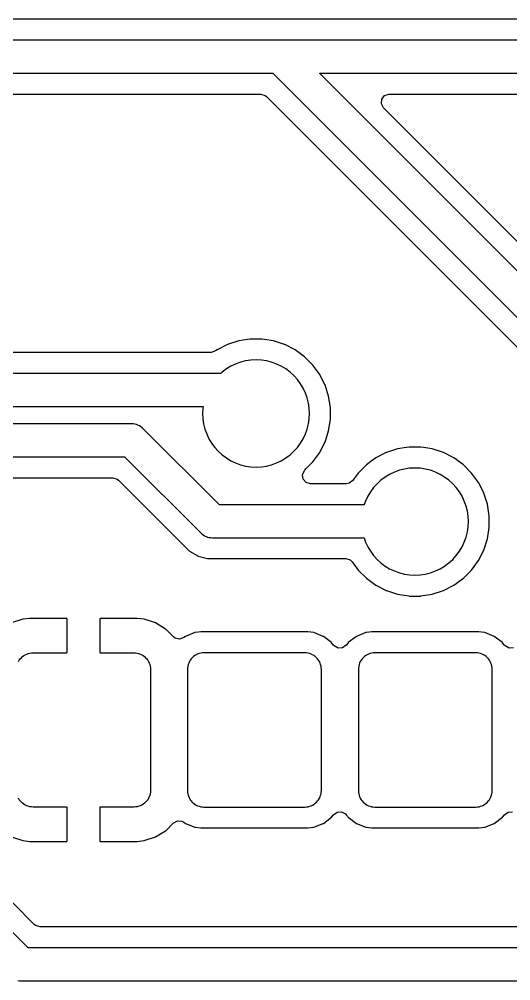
# Model space of a CAD drawing. Header units: metres. Extents: x 92.3 to 181.5, y -134.8 to -50.6.
# Drawn here: x 132.98 to 140.28, y -75.43 to -61.14 of the extents above; entities that cross this region are included whole.
import ezdxf

# ---------------------------------------------------------------- set-up
doc = ezdxf.new("R2010")
doc.units = ezdxf.units.M

msp = doc.modelspace()

# ---------------------------------------------------------------- linework, layer by layer
for points in [[(153.243, -61.144), (123.608, -61.144)], [(153.426, -61.455), (123.411, -61.455)], [(123.548, -61.945), (136.746, -61.945), (136.747, -61.945), (136.747, -61.945), (136.747, -61.945), (136.747, -61.945), (136.747, -61.945), (136.747, -61.945), (136.747, -61.945), (136.747, -61.945), (136.747, -61.945), (136.747, -61.945), (136.747, -61.945), (136.748, -61.945), (136.748, -61.945), (136.748, -61.945), (136.748, -61.945), (136.748, -61.945), (136.748, -61.945), (136.748, -61.945), (136.748, -61.946), (136.748, -61.946), (136.748, -61.946), (136.749, -61.946), (136.749, -61.946), (136.749, -61.946), (136.749, -61.946), (136.749, -61.946), (136.749, -61.946), (136.749, -61.946), (136.749, -61.946), (136.749, -61.946), (136.749, -61.946), (136.749, -61.946), (136.749, -61.946), (136.75, -61.946), (136.75, -61.946), (136.75, -61.946), (136.75, -61.946), (136.75, -61.947), (136.75, -61.947), (145.477, -70.673)], [(145.75, -70.253), (137.45, -61.954), (137.45, -61.954), (137.45, -61.953), (137.45, -61.953), (137.45, -61.953), (137.45, -61.953), (137.45, -61.953), (137.45, -61.953), (137.45, -61.953), (137.45, -61.953), (137.45, -61.953), (137.45, -61.953), (137.45, -61.953), (137.45, -61.953), (137.449, -61.952), (137.449, -61.952), (137.449, -61.952), (137.449, -61.952), (137.449, -61.952), (137.449, -61.952), (137.449, -61.952), (137.449, -61.952), (137.449, -61.952), (137.449, -61.952), (137.449, -61.952), (137.449, -61.952), (137.449, -61.951), (137.449, -61.951), (137.449, -61.951), (137.449, -61.951), (137.449, -61.951), (137.449, -61.951), (137.449, -61.951), (137.449, -61.951), (137.449, -61.951), (137.449, -61.951), (137.449, -61.95), (137.449, -61.95), (137.449, -61.95), (137.449, -61.95), (137.449, -61.95), (137.449, -61.95), (137.449, -61.95), (137.449, -61.95), (137.449, -61.95), (137.449, -61.95), (137.449, -61.95), (137.449, -61.949), (137.449, -61.949), (137.449, -61.949), (137.449, -61.949), (137.449, -61.949), (137.449, -61.949), (137.449, -61.949), (137.449, -61.949), (137.449, -61.949), (137.449, -61.949), (137.449, -61.948), (137.449, -61.948), (137.449, -61.948), (137.449, -61.948), (137.449, -61.948), (137.449, -61.948), (137.449, -61.948), (137.449, -61.948), (137.449, -61.948), (137.45, -61.948), (137.45, -61.948), (137.45, -61.947), (137.45, -61.947), (137.45, -61.947), (137.45, -61.947), (137.45, -61.947), (137.45, -61.947), (137.45, -61.947), (137.45, -61.947), (137.45, -61.947), (137.45, -61.947), (137.45, -61.947), (137.45, -61.947), (137.45, -61.947), (137.45, -61.947), (137.45, -61.946), (137.451, -61.946), (137.451, -61.946), (137.451, -61.946), (137.451, -61.946), (137.451, -61.946), (137.451, -61.946), (137.451, -61.946), (137.451, -61.946), (137.451, -61.946), (137.451, -61.946), (137.451, -61.946), (137.451, -61.946), (137.451, -61.946), (137.452, -61.946), (137.452, -61.946), (137.452, -61.946), (137.452, -61.946), (137.452, -61.946), (137.452, -61.945), (137.452, -61.945), (137.452, -61.945), (137.452, -61.945), (137.452, -61.945), (137.453, -61.945), (137.453, -61.945), (137.453, -61.945), (137.453, -61.945), (137.453, -61.945), (137.453, -61.945), (137.453, -61.945), (137.453, -61.945), (137.453, -61.945), (137.453, -61.945), (137.453, -61.945), (137.454, -61.945), (137.454, -61.945), (137.454, -61.945), (153.25, -61.945)], [(123.883, -62.256), (136.57, -62.256), (136.635, -62.275), (136.655, -62.291), (145.308, -70.944)], [(145.845, -69.909), (138.395, -62.459), (138.362, -62.4), (138.367, -62.333), (138.407, -62.279), (138.471, -62.256), (138.478, -62.256), (152.9, -62.256)], [(130.128, -67.956), (134.37, -67.956), (134.435, -67.975), (134.455, -67.991), (135.508, -69.044), (135.509, -69.044), (135.509, -69.044), (135.509, -69.044), (135.509, -69.044), (135.509, -69.044), (135.509, -69.044), (135.509, -69.044), (135.509, -69.045), (135.509, -69.045), (135.509, -69.045), (135.509, -69.045), (135.509, -69.045), (135.509, -69.045), (135.509, -69.045), (135.633, -69.116), (135.633, -69.116), (135.635, -69.117), (135.635, -69.117), (135.635, -69.117), (135.635, -69.117), (135.635, -69.118), (135.635, -69.118), (135.636, -69.118), (135.636, -69.118), (135.636, -69.118), (135.636, -69.118), (135.636, -69.118), (135.636, -69.118), (135.636, -69.118), (135.636, -69.118), (135.636, -69.118), (135.681, -69.13), (135.776, -69.155), (135.776, -69.155), (135.776, -69.155), (135.777, -69.155), (135.777, -69.155), (135.777, -69.155), (135.777, -69.155), (135.777, -69.155), (135.777, -69.155), (135.777, -69.156), (135.777, -69.156), (135.777, -69.156), (135.777, -69.156), (135.777, -69.156), (135.778, -69.156), (137.832, -69.156), (137.897, -69.175), (137.929, -69.205), (138.017, -69.325), (138.017, -69.325), (138.017, -69.325), (138.017, -69.325), (138.017, -69.325), (138.017, -69.325), (138.017, -69.325), (138.017, -69.325), (138.017, -69.325), (138.017, -69.325), (138.14, -69.448), (138.14, -69.448), (138.14, -69.448), (138.14, -69.448), (138.14, -69.448), (138.14, -69.448), (138.14, -69.448), (138.14, -69.448), (138.14, -69.448), (138.14, -69.448), (138.28, -69.55), (138.28, -69.55), (138.28, -69.55), (138.281, -69.55), (138.281, -69.55), (138.281, -69.55), (138.281, -69.551), (138.281, -69.551), (138.281, -69.551), (138.281, -69.551), (138.435, -69.629), (138.435, -69.629), (138.435, -69.629), (138.436, -69.629), (138.436, -69.629), (138.436, -69.629), (138.436, -69.63), (138.436, -69.63), (138.436, -69.63), (138.436, -69.63), (138.601, -69.683), (138.601, -69.683), (138.601, -69.683), (138.601, -69.683), (138.601, -69.683), (138.601, -69.683), (138.601, -69.683), (138.601, -69.683), (138.601, -69.683), (138.602, -69.683), (138.773, -69.71), (138.773, -69.71), (138.773, -69.71), (138.773, -69.711), (138.773, -69.711), (138.773, -69.711), (138.773, -69.711), (138.773, -69.711), (138.773, -69.711), (138.773, -69.711), (138.947, -69.711), (138.947, -69.711), (138.947, -69.711), (138.947, -69.711), (138.947, -69.711), (138.947, -69.711), (138.947, -69.711), (138.947, -69.71), (138.947, -69.71), (138.947, -69.71), (139.118, -69.683), (139.119, -69.683), (139.119, -69.683), (139.119, -69.683), (139.119, -69.683), (139.119, -69.683), (139.119, -69.683), (139.119, -69.683), (139.119, -69.683), (139.119, -69.683), (139.284, -69.63), (139.284, -69.63), (139.284, -69.63), (139.284, -69.63), (139.284, -69.629), (139.284, -69.629), (139.284, -69.629), (139.285, -69.629), (139.285, -69.629), (139.285, -69.629), (139.439, -69.551), (139.439, -69.551), (139.439, -69.551), (139.439, -69.551), (139.439, -69.55), (139.439, -69.55), (139.439, -69.55), (139.44, -69.55), (139.44, -69.55), (139.44, -69.55), (139.58, -69.448), (139.58, -69.448), (139.58, -69.448), (139.58, -69.448), (139.58, -69.448), (139.58, -69.448), (139.58, -69.448), (139.58, -69.448), (139.58, -69.448), (139.58, -69.448), (139.703, -69.325), (139.703, -69.325), (139.703, -69.325), (139.703, -69.325), (139.703, -69.325), (139.703, -69.325), (139.703, -69.325), (139.703, -69.325), (139.703, -69.325), (139.703, -69.325), (139.805, -69.185), (139.805, -69.185), (139.805, -69.185), (139.805, -69.184), (139.805, -69.184), (139.805, -69.184), (139.806, -69.184), (139.806, -69.184), (139.806, -69.184), (139.806, -69.184), (139.884, -69.03), (139.884, -69.03), (139.884, -69.03), (139.884, -69.029), (139.884, -69.029), (139.884, -69.029), (139.885, -69.029), (139.885, -69.029), (139.885, -69.029), (139.885, -69.029), (139.938, -68.864), (139.938, -68.864), (139.938, -68.864), (139.938, -68.864), (139.938, -68.864), (139.938, -68.864), (139.938, -68.864), (139.938, -68.864), (139.938, -68.864), (139.938, -68.863), (139.965, -68.692), (139.965, -68.692), (139.965, -68.692), (139.965, -68.692), (139.965, -68.692), (139.965, -68.692), (139.965, -68.692), (139.965, -68.692), (139.965, -68.692), (139.965, -68.692), (139.965, -68.518), (139.965, -68.518), (139.965, -68.518), (139.965, -68.518), (139.965, -68.518), (139.965, -68.518), (139.965, -68.518), (139.965, -68.518), (139.965, -68.518), (139.965, -68.518), (139.938, -68.347), (139.938, -68.346), (139.938, -68.346), (139.938, -68.346), (139.938, -68.346), (139.938, -68.346), (139.938, -68.346), (139.938, -68.346), (139.938, -68.346), (139.938, -68.346), (139.885, -68.181), (139.885, -68.181), (139.885, -68.181), (139.885, -68.181), (139.884, -68.181), (139.884, -68.181), (139.884, -68.181), (139.884, -68.18), (139.884, -68.18), (139.884, -68.18), (139.806, -68.026), (139.806, -68.026), (139.806, -68.026), (139.806, -68.026), (139.805, -68.026), (139.805, -68.026), (139.805, -68.026), (139.805, -68.025), (139.805, -68.025), (139.805, -68.025), (139.703, -67.885), (139.703, -67.885), (139.703, -67.885), (139.703, -67.885), (139.703, -67.885), (139.703, -67.885), (139.703, -67.885), (139.703, -67.885), (139.703, -67.885), (139.703, -67.885), (139.58, -67.762), (139.58, -67.762), (139.58, -67.762), (139.58, -67.762), (139.58, -67.762), (139.58, -67.762), (139.58, -67.762), (139.58, -67.762), (139.58, -67.762), (139.58, -67.762), (139.44, -67.66), (139.44, -67.66), (139.44, -67.66), (139.439, -67.66), (139.439, -67.66), (139.439, -67.66), (139.439, -67.659), (139.439, -67.659), (139.439, -67.659), (139.439, -67.659), (139.285, -67.581), (139.285, -67.581), (139.285, -67.581), (139.284, -67.581), (139.284, -67.581), (139.284, -67.581), (139.284, -67.58), (139.284, -67.58), (139.284, -67.58), (139.284, -67.58), (139.119, -67.527), (139.119, -67.527), (139.119, -67.527), (139.119, -67.527), (139.119, -67.527), (139.119, -67.527), (139.119, -67.527), (139.119, -67.527), (139.119, -67.527), (139.118, -67.527), (139.118, -67.527), (138.987, -67.506), (138.947, -67.5), (138.947, -67.5), (138.947, -67.5), (138.947, -67.5), (138.947, -67.5), (138.947, -67.5), (138.947, -67.5), (138.947, -67.5), (138.947, -67.5), (138.947, -67.5), (138.773, -67.5), (138.773, -67.5), (138.773, -67.5), (138.773, -67.5), (138.773, -67.5), (138.773, -67.5), (138.773, -67.5), (138.773, -67.5), (138.773, -67.5), (138.773, -67.5), (138.733, -67.506), (138.602, -67.527), (138.601, -67.527), (138.601, -67.527), (138.601, -67.527), (138.601, -67.527), (138.601, -67.527), (138.601, -67.527), (138.601, -67.527), (138.601, -67.527), (138.601, -67.527), (138.436, -67.58), (138.436, -67.58), (138.436, -67.58), (138.436, -67.58), (138.436, -67.581), (138.436, -67.581), (138.436, -67.581), (138.435, -67.581), (138.435, -67.581), (138.435, -67.581), (138.281, -67.659), (138.281, -67.659), (138.281, -67.659), (138.281, -67.659), (138.281, -67.66), (138.281, -67.66), (138.281, -67.66), (138.28, -67.66), (138.28, -67.66), (138.28, -67.66), (138.207, -67.713), (138.14, -67.762), (138.14, -67.762), (138.14, -67.762), (138.14, -67.762), (138.14, -67.762), (138.14, -67.762), (138.14, -67.762), (138.14, -67.762), (138.14, -67.762), (138.017, -67.885), (138.017, -67.885), (138.017, -67.885), (138.017, -67.885), (138.017, -67.885), (138.017, -67.885), (138.017, -67.885), (138.017, -67.885), (138.017, -67.885), (138.017, -67.885), (137.957, -67.967), (137.937, -67.995), (137.883, -68.036), (137.84, -68.044), (137.307, -68.044), (137.242, -68.025), (137.198, -67.975), (137.189, -67.909), (137.217, -67.847), (137.222, -67.841), (137.245, -67.818), (137.343, -67.72), (137.343, -67.72), (137.343, -67.72), (137.343, -67.72), (137.343, -67.72), (137.343, -67.72), (137.343, -67.72), (137.343, -67.72), (137.343, -67.72), (137.343, -67.72), (137.445, -67.58), (137.445, -67.58), (137.445, -67.58), (137.445, -67.579), (137.445, -67.579), (137.445, -67.579), (137.446, -67.579), (137.446, -67.579), (137.446, -67.579), (137.446, -67.579), (137.524, -67.425), (137.524, -67.425), (137.524, -67.425), (137.524, -67.424), (137.524, -67.424), (137.524, -67.424), (137.525, -67.424), (137.525, -67.424), (137.525, -67.424), (137.525, -67.424), (137.578, -67.259), (137.578, -67.259), (137.578, -67.259), (137.578, -67.259), (137.578, -67.259), (137.578, -67.259), (137.578, -67.259), (137.578, -67.259), (137.578, -67.259), (137.578, -67.258), (137.605, -67.087), (137.605, -67.087), (137.605, -67.087), (137.605, -67.087), (137.605, -67.087), (137.605, -67.087), (137.605, -67.087), (137.605, -67.087), (137.605, -67.087), (137.605, -67.087), (137.605, -66.913), (137.605, -66.913), (137.605, -66.913), (137.605, -66.913), (137.605, -66.913), (137.605, -66.913), (137.605, -66.913), (137.605, -66.913), (137.605, -66.913), (137.605, -66.913), (137.578, -66.742), (137.578, -66.741), (137.578, -66.741), (137.578, -66.741), (137.578, -66.741), (137.578, -66.741), (137.578, -66.741), (137.578, -66.741), (137.578, -66.741), (137.578, -66.741), (137.525, -66.576), (137.525, -66.576), (137.525, -66.576), (137.525, -66.576), (137.524, -66.576), (137.524, -66.576), (137.524, -66.576), (137.524, -66.575), (137.524, -66.575), (137.524, -66.575), (137.446, -66.421), (137.446, -66.421), (137.446, -66.421), (137.446, -66.421), (137.445, -66.421), (137.445, -66.421), (137.445, -66.421), (137.445, -66.42), (137.445, -66.42), (137.445, -66.42), (137.343, -66.28), (137.343, -66.28), (137.343, -66.28), (137.343, -66.28), (137.343, -66.28), (137.343, -66.28), (137.343, -66.28), (137.343, -66.28), (137.343, -66.28), (137.343, -66.28), (137.22, -66.157), (137.22, -66.157), (137.22, -66.157), (137.22, -66.157), (137.22, -66.157), (137.22, -66.157), (137.22, -66.157), (137.22, -66.157), (137.22, -66.157), (137.22, -66.157), (137.08, -66.055), (137.08, -66.055), (137.08, -66.055), (137.079, -66.055), (137.079, -66.055), (137.079, -66.055), (137.079, -66.054), (137.079, -66.054), (137.079, -66.054), (137.079, -66.054), (136.925, -65.976), (136.925, -65.976), (136.925, -65.976), (136.924, -65.976), (136.924, -65.976), (136.924, -65.976), (136.924, -65.975), (136.924, -65.975), (136.924, -65.975), (136.924, -65.975), (136.759, -65.922), (136.759, -65.922), (136.759, -65.922), (136.759, -65.922), (136.759, -65.922), (136.759, -65.922), (136.759, -65.922), (136.759, -65.922), (136.759, -65.922), (136.758, -65.922), (136.758, -65.922), (136.627, -65.901), (136.587, -65.895), (136.587, -65.895), (136.587, -65.895), (136.587, -65.895), (136.587, -65.895), (136.587, -65.895), (136.587, -65.895), (136.587, -65.895), (136.587, -65.895), (136.587, -65.895), (136.413, -65.895), (136.413, -65.895), (136.413, -65.895), (136.413, -65.895), (136.413, -65.895), (136.413, -65.895), (136.413, -65.895), (136.413, -65.895), (136.413, -65.895), (136.413, -65.895), (136.373, -65.901), (136.242, -65.922), (136.241, -65.922), (136.241, -65.922), (136.241, -65.922), (136.241, -65.922), (136.241, -65.922), (136.241, -65.922), (136.241, -65.922), (136.241, -65.922), (136.241, -65.922), (136.076, -65.975), (136.076, -65.975), (136.076, -65.975), (136.076, -65.975), (136.076, -65.976), (136.076, -65.976), (136.076, -65.976), (136.075, -65.976), (136.075, -65.976), (136.075, -65.976), (135.921, -66.054), (135.921, -66.054), (135.921, -66.054), (135.921, -66.054), (135.921, -66.054), (135.921, -66.055), (135.92, -66.055), (135.92, -66.055), (135.92, -66.055), (135.92, -66.055), (135.897, -66.071), (135.833, -66.094), (135.827, -66.094), (127.42, -66.094)], [(108.104, -66.895), (135.707, -66.895), (135.707, -66.895), (135.707, -66.895), (135.707, -66.895), (135.707, -66.895), (135.708, -66.895), (135.708, -66.895), (135.708, -66.895), (135.708, -66.895), (135.708, -66.895), (135.708, -66.895), (135.708, -66.895), (135.708, -66.895), (135.708, -66.895), (135.708, -66.895), (135.709, -66.895), (135.709, -66.895), (135.709, -66.895), (135.709, -66.895), (135.709, -66.895), (135.709, -66.896), (135.709, -66.896), (135.709, -66.896), (135.709, -66.896), (135.709, -66.896), (135.709, -66.896), (135.709, -66.896), (135.71, -66.896), (135.71, -66.896), (135.71, -66.896), (135.71, -66.896), (135.71, -66.896), (135.71, -66.896), (135.71, -66.896), (135.71, -66.896), (135.71, -66.896), (135.71, -66.896), (135.71, -66.896), (135.71, -66.896), (135.711, -66.897), (135.711, -66.897), (135.711, -66.897), (135.711, -66.897), (135.711, -66.897), (135.711, -66.897), (135.711, -66.897), (135.711, -66.897), (135.711, -66.897), (135.711, -66.897), (135.711, -66.897), (135.711, -66.897), (135.711, -66.897), (135.711, -66.898), (135.711, -66.898), (135.711, -66.898), (135.712, -66.898), (135.712, -66.898), (135.712, -66.898), (135.712, -66.898), (135.712, -66.898), (135.712, -66.898), (135.712, -66.898), (135.712, -66.898), (135.712, -66.899), (135.712, -66.899), (135.712, -66.899), (135.712, -66.899), (135.712, -66.899), (135.712, -66.899), (135.712, -66.899), (135.712, -66.899), (135.712, -66.899), (135.712, -66.899), (135.712, -66.9), (135.712, -66.9), (135.712, -66.9), (135.712, -66.9), (135.712, -66.9), (135.712, -66.9), (135.712, -66.9), (135.712, -66.9), (135.712, -66.9), (135.712, -66.9), (135.712, -66.901), (135.712, -66.901), (135.712, -66.901), (135.712, -66.901), (135.709, -66.922), (135.705, -67), (135.709, -67.078), (135.72, -67.155), (135.739, -67.231), (135.766, -67.304), (135.799, -67.375), (135.839, -67.442), (135.885, -67.504), (135.938, -67.562), (135.996, -67.615), (136.058, -67.661), (136.125, -67.701), (136.196, -67.734), (136.269, -67.761), (136.345, -67.78), (136.422, -67.791), (136.5, -67.795), (136.578, -67.791), (136.655, -67.78), (136.731, -67.761), (136.804, -67.734), (136.875, -67.701), (136.942, -67.661), (137.004, -67.615), (137.062, -67.562), (137.115, -67.504), (137.161, -67.442), (137.201, -67.375), (137.234, -67.304), (137.261, -67.231), (137.28, -67.155), (137.291, -67.078), (137.295, -67), (137.291, -66.922), (137.28, -66.845), (137.261, -66.769), (137.234, -66.696), (137.201, -66.625), (137.161, -66.558), (137.115, -66.496), (137.062, -66.438), (137.004, -66.385), (136.942, -66.339), (136.875, -66.299), (136.804, -66.266), (136.731, -66.239), (136.655, -66.22), (136.578, -66.209), (136.5, -66.205), (136.422, -66.209), (136.345, -66.22), (136.269, -66.239), (136.196, -66.266), (136.125, -66.299), (136.058, -66.339), (135.996, -66.385), (135.976, -66.404), (135.976, -66.404), (135.975, -66.404), (135.975, -66.404), (135.975, -66.404), (135.975, -66.404), (135.975, -66.404), (135.975, -66.404), (135.975, -66.404), (135.975, -66.404), (135.975, -66.404), (135.975, -66.404), (135.975, -66.404), (135.975, -66.404), (135.975, -66.404), (135.975, -66.404), (135.974, -66.404), (135.974, -66.404), (135.974, -66.404), (135.974, -66.405), (135.974, -66.405), (135.974, -66.405), (135.974, -66.405), (135.974, -66.405), (135.974, -66.405), (135.974, -66.405), (135.974, -66.405), (135.973, -66.405), (135.973, -66.405), (135.973, -66.405), (135.973, -66.405), (135.973, -66.405), (135.973, -66.405), (135.973, -66.405), (135.973, -66.405), (135.973, -66.405), (135.973, -66.405), (135.973, -66.405), (135.972, -66.405), (135.972, -66.405), (108, -66.405)], [(108.724, -67.645), (134.546, -67.645), (134.547, -67.645), (134.547, -67.645), (134.547, -67.645), (134.547, -67.645), (134.547, -67.645), (134.547, -67.645), (134.547, -67.645), (134.547, -67.645), (134.547, -67.645), (134.547, -67.645), (134.547, -67.645), (134.548, -67.645), (134.548, -67.645), (134.548, -67.645), (134.548, -67.645), (134.548, -67.645), (134.548, -67.645), (134.548, -67.645), (134.548, -67.646), (134.548, -67.646), (134.548, -67.646), (134.549, -67.646), (134.549, -67.646), (134.549, -67.646), (134.549, -67.646), (134.549, -67.646), (134.549, -67.646), (134.549, -67.646), (134.549, -67.646), (134.549, -67.646), (134.549, -67.646), (134.549, -67.646), (134.549, -67.646), (134.55, -67.646), (134.55, -67.646), (134.55, -67.646), (134.55, -67.646), (134.55, -67.647), (134.55, -67.647), (135.677, -68.773), (135.694, -68.789), (135.714, -68.804), (135.734, -68.816), (135.756, -68.826), (135.779, -68.835), (135.802, -68.84), (135.826, -68.844), (135.85, -68.845), (138.099, -68.845), (138.099, -68.845), (138.099, -68.845), (138.099, -68.845), (138.099, -68.845), (138.1, -68.845), (138.1, -68.845), (138.1, -68.845), (138.1, -68.845), (138.1, -68.845), (138.1, -68.845), (138.1, -68.845), (138.1, -68.845), (138.1, -68.845), (138.1, -68.845), (138.101, -68.845), (138.101, -68.845), (138.101, -68.845), (138.101, -68.845), (138.101, -68.845), (138.101, -68.846), (138.101, -68.846), (138.101, -68.846), (138.101, -68.846), (138.101, -68.846), (138.102, -68.846), (138.102, -68.846), (138.102, -68.846), (138.102, -68.846), (138.102, -68.846), (138.102, -68.846), (138.102, -68.846), (138.102, -68.846), (138.102, -68.846), (138.102, -68.846), (138.102, -68.846), (138.102, -68.846), (138.102, -68.846), (138.103, -68.847), (138.103, -68.847), (138.103, -68.847), (138.103, -68.847), (138.103, -68.847), (138.103, -68.847), (138.103, -68.847), (138.103, -68.847), (138.103, -68.847), (138.103, -68.847), (138.103, -68.847), (138.103, -68.847), (138.103, -68.848), (138.103, -68.848), (138.103, -68.848), (138.103, -68.848), (138.104, -68.848), (138.104, -68.848), (138.104, -68.848), (138.104, -68.848), (138.104, -68.848), (138.104, -68.848), (138.104, -68.848), (138.104, -68.848), (138.126, -68.909), (138.159, -68.98), (138.199, -69.047), (138.245, -69.109), (138.298, -69.167), (138.356, -69.22), (138.418, -69.266), (138.485, -69.306), (138.556, -69.339), (138.629, -69.366), (138.705, -69.385), (138.782, -69.396), (138.86, -69.4), (138.938, -69.396), (139.015, -69.385), (139.091, -69.366), (139.164, -69.339), (139.235, -69.306), (139.302, -69.266), (139.364, -69.22), (139.422, -69.167), (139.475, -69.109), (139.521, -69.047), (139.561, -68.98), (139.594, -68.909), (139.621, -68.836), (139.64, -68.76), (139.651, -68.683), (139.655, -68.605), (139.651, -68.527), (139.64, -68.45), (139.621, -68.374), (139.594, -68.301), (139.561, -68.23), (139.521, -68.163), (139.475, -68.101), (139.422, -68.043), (139.364, -67.99), (139.302, -67.944), (139.235, -67.904), (139.164, -67.871), (139.091, -67.844), (139.015, -67.825), (138.938, -67.814), (138.86, -67.81), (138.782, -67.814), (138.705, -67.825), (138.629, -67.844), (138.556, -67.871), (138.485, -67.904), (138.418, -67.944), (138.356, -67.99), (138.298, -68.043), (138.245, -68.101), (138.199, -68.163), (138.159, -68.23), (138.126, -68.301), (138.107, -68.352), (138.107, -68.352), (138.107, -68.352), (138.107, -68.352), (138.107, -68.352), (138.107, -68.352), (138.107, -68.352), (138.107, -68.352), (138.107, -68.352), (138.107, -68.352), (138.107, -68.352), (138.107, -68.352), (138.107, -68.353), (138.107, -68.353), (138.107, -68.353), (138.107, -68.353), (138.107, -68.353), (138.107, -68.353), (138.106, -68.353), (138.106, -68.353), (138.106, -68.353), (138.106, -68.353), (138.106, -68.353), (138.106, -68.353), (138.106, -68.354), (138.106, -68.354), (138.106, -68.354), (138.106, -68.354), (138.106, -68.354), (138.106, -68.354), (138.106, -68.354), (138.106, -68.354), (138.105, -68.354), (138.105, -68.354), (138.105, -68.354), (138.105, -68.354), (138.105, -68.354), (138.105, -68.354), (138.105, -68.354), (138.105, -68.354), (138.105, -68.354), (138.105, -68.354), (138.105, -68.355), (138.104, -68.355), (138.104, -68.355), (138.104, -68.355), (138.104, -68.355), (138.104, -68.355), (138.104, -68.355), (138.104, -68.355), (138.104, -68.355), (138.104, -68.355), (138.104, -68.355), (138.103, -68.355), (138.103, -68.355), (138.103, -68.355), (138.103, -68.355), (138.103, -68.355), (138.103, -68.355), (138.103, -68.355), (138.103, -68.355), (138.103, -68.355), (135.954, -68.355), (135.953, -68.355), (135.953, -68.355), (135.953, -68.355), (135.953, -68.355), (135.953, -68.355), (135.953, -68.355), (135.953, -68.355), (135.953, -68.355), (135.953, -68.355), (135.953, -68.355), (135.953, -68.355), (135.952, -68.355), (135.952, -68.355), (135.952, -68.355), (135.952, -68.355), (135.952, -68.355), (135.952, -68.355), (135.952, -68.355), (135.952, -68.354), (135.952, -68.354), (135.952, -68.354), (135.951, -68.354), (135.951, -68.354), (135.951, -68.354), (135.951, -68.354), (135.951, -68.354), (135.951, -68.354), (135.951, -68.354), (135.951, -68.354), (135.951, -68.354), (135.951, -68.354), (135.951, -68.354), (135.951, -68.354), (135.95, -68.354), (135.95, -68.354), (135.95, -68.354), (135.95, -68.354), (135.95, -68.353), (135.95, -68.353), (134.823, -67.227), (134.806, -67.211), (134.786, -67.196), (134.766, -67.184), (134.744, -67.174), (134.721, -67.165), (134.698, -67.16), (134.674, -67.156), (134.65, -67.155), (108.62, -67.155)], [(132.969, -70.685), (132.981, -70.664), (132.996, -70.645), (133.012, -70.627), (133.03, -70.611), (133.049, -70.596), (133.07, -70.584), (133.091, -70.574), (133.114, -70.566), (133.137, -70.56), (133.161, -70.556), (133.185, -70.555), (133.685, -70.555), (133.685, -70.555), (133.685, -70.555), (133.685, -70.555), (133.685, -70.555), (133.685, -70.555), (133.686, -70.555), (133.686, -70.555), (133.686, -70.555), (133.686, -70.555), (133.686, -70.555), (133.686, -70.555), (133.686, -70.555), (133.686, -70.555), (133.686, -70.555), (133.686, -70.555), (133.687, -70.555), (133.687, -70.555), (133.687, -70.555), (133.687, -70.555), (133.687, -70.555), (133.687, -70.555), (133.687, -70.555), (133.687, -70.554), (133.687, -70.554), (133.687, -70.554), (133.687, -70.554), (133.688, -70.554), (133.688, -70.554), (133.688, -70.554), (133.688, -70.554), (133.688, -70.554), (133.688, -70.554), (133.688, -70.554), (133.688, -70.554), (133.688, -70.554), (133.688, -70.554), (133.688, -70.554), (133.688, -70.554), (133.689, -70.554), (133.689, -70.554), (133.689, -70.553), (133.689, -70.553), (133.689, -70.553), (133.689, -70.553), (133.689, -70.553), (133.689, -70.553), (133.689, -70.553), (133.689, -70.553), (133.689, -70.553), (133.689, -70.553), (133.689, -70.553), (133.689, -70.553), (133.689, -70.552), (133.689, -70.552), (133.689, -70.552), (133.689, -70.552), (133.69, -70.552), (133.69, -70.552), (133.69, -70.552), (133.69, -70.552), (133.69, -70.552), (133.69, -70.552), (133.69, -70.552), (133.69, -70.551), (133.69, -70.551), (133.69, -70.551), (133.69, -70.551), (133.69, -70.551), (133.69, -70.551), (133.69, -70.551), (133.69, -70.551), (133.69, -70.551), (133.69, -70.551), (133.69, -70.55), (133.69, -70.55), (133.69, -70.55), (133.69, -70.55), (133.69, -70.55), (133.69, -70.55), (133.69, -70.05), (133.69, -70.05), (133.69, -70.05), (133.69, -70.05), (133.69, -70.05), (133.69, -70.05), (133.69, -70.049), (133.69, -70.049), (133.69, -70.049), (133.69, -70.049), (133.69, -70.049), (133.69, -70.049), (133.69, -70.049), (133.69, -70.049), (133.69, -70.049), (133.69, -70.049), (133.69, -70.048), (133.69, -70.048), (133.69, -70.048), (133.69, -70.048), (133.69, -70.048), (133.69, -70.048), (133.69, -70.048), (133.689, -70.048), (133.689, -70.048), (133.689, -70.048), (133.689, -70.048), (133.689, -70.047), (133.689, -70.047), (133.689, -70.047), (133.689, -70.047), (133.689, -70.047), (133.689, -70.047), (133.689, -70.047), (133.689, -70.047), (133.689, -70.047), (133.689, -70.047), (133.689, -70.047), (133.689, -70.047), (133.689, -70.046), (133.689, -70.046), (133.688, -70.046), (133.688, -70.046), (133.688, -70.046), (133.688, -70.046), (133.688, -70.046), (133.688, -70.046), (133.688, -70.046), (133.688, -70.046), (133.688, -70.046), (133.688, -70.046), (133.688, -70.046), (133.688, -70.046), (133.687, -70.046), (133.687, -70.046), (133.687, -70.046), (133.687, -70.046), (133.687, -70.045), (133.687, -70.045), (133.687, -70.045), (133.687, -70.045), (133.687, -70.045), (133.687, -70.045), (133.687, -70.045), (133.686, -70.045), (133.686, -70.045), (133.686, -70.045), (133.686, -70.045), (133.686, -70.045), (133.686, -70.045), (133.686, -70.045), (133.686, -70.045), (133.686, -70.045), (133.686, -70.045), (133.685, -70.045), (133.685, -70.045), (133.685, -70.045), (133.685, -70.045), (133.685, -70.045), (133.685, -70.045), (133.135, -70.045), (133.135, -70.045), (133.135, -70.045), (133.135, -70.045), (133.135, -70.045), (133.135, -70.045), (133.135, -70.045), (133.135, -70.045), (133.135, -70.045), (133.135, -70.045), (133.032, -70.056), (133.032, -70.056), (133.032, -70.056), (133.032, -70.056), (133.031, -70.056), (133.031, -70.056), (133.031, -70.056), (133.031, -70.056), (133.031, -70.056), (133.031, -70.056), (133.031, -70.056), (133.031, -70.056), (132.864, -70.111)], [(140.326, -70.481), (140.259, -70.485), (140.2, -70.453), (140.19, -70.441), (140.162, -70.404), (140.162, -70.404), (140.162, -70.404), (140.162, -70.404), (140.162, -70.404), (140.162, -70.404), (140.162, -70.404), (140.161, -70.404), (140.161, -70.403), (140.161, -70.403), (140.161, -70.403), (140.161, -70.403), (140.161, -70.403), (140.161, -70.403), (140.161, -70.403), (140.04, -70.312), (140.04, -70.312), (140.04, -70.312), (140.04, -70.311), (140.04, -70.311), (140.04, -70.311), (140.04, -70.311), (140.04, -70.311), (140.04, -70.311), (140.04, -70.311), (140.04, -70.311), (140.039, -70.311), (140.039, -70.311), (140.039, -70.311), (140.039, -70.311), (139.898, -70.255), (139.898, -70.255), (139.898, -70.255), (139.898, -70.255), (139.898, -70.255), (139.898, -70.255), (139.898, -70.255), (139.898, -70.255), (139.898, -70.255), (139.898, -70.255), (139.898, -70.255), (139.897, -70.255), (139.897, -70.255), (139.897, -70.255), (139.897, -70.255), (139.852, -70.25), (139.809, -70.245), (139.809, -70.245), (139.809, -70.245), (139.808, -70.245), (139.808, -70.245), (139.808, -70.245), (139.808, -70.245), (138.222, -70.245), (138.222, -70.245), (138.222, -70.245), (138.222, -70.245), (138.221, -70.245), (138.221, -70.245), (138.221, -70.245), (138.182, -70.249), (138.133, -70.255), (138.133, -70.255), (138.133, -70.255), (138.133, -70.255), (138.132, -70.255), (138.132, -70.255), (138.132, -70.255), (138.132, -70.255), (138.132, -70.255), (138.132, -70.255), (138.132, -70.255), (138.132, -70.255), (138.132, -70.255), (138.132, -70.255), (138.132, -70.255), (137.991, -70.311), (137.991, -70.311), (137.991, -70.311), (137.991, -70.311), (137.99, -70.311), (137.99, -70.311), (137.99, -70.311), (137.99, -70.311), (137.99, -70.311), (137.99, -70.311), (137.99, -70.311), (137.99, -70.311), (137.99, -70.312), (137.99, -70.312), (137.99, -70.312), (137.869, -70.403), (137.869, -70.403), (137.869, -70.403), (137.869, -70.403), (137.869, -70.403), (137.869, -70.403), (137.869, -70.403), (137.869, -70.404), (137.868, -70.404), (137.868, -70.404), (137.868, -70.404), (137.868, -70.404), (137.868, -70.404), (137.868, -70.404), (137.868, -70.404), (137.84, -70.441), (137.786, -70.481), (137.719, -70.485), (137.66, -70.453), (137.65, -70.441), (137.622, -70.404), (137.622, -70.404), (137.622, -70.404), (137.622, -70.404), (137.622, -70.404), (137.622, -70.404), (137.622, -70.404), (137.621, -70.404), (137.621, -70.403), (137.621, -70.403), (137.621, -70.403), (137.621, -70.403), (137.621, -70.403), (137.621, -70.403), (137.621, -70.403), (137.5, -70.312), (137.5, -70.312), (137.5, -70.312), (137.5, -70.311), (137.5, -70.311), (137.5, -70.311), (137.5, -70.311), (137.5, -70.311), (137.5, -70.311), (137.5, -70.311), (137.5, -70.311), (137.499, -70.311), (137.499, -70.311), (137.499, -70.311), (137.499, -70.311), (137.358, -70.255), (137.358, -70.255), (137.358, -70.255), (137.358, -70.255), (137.358, -70.255), (137.358, -70.255), (137.358, -70.255), (137.358, -70.255), (137.358, -70.255), (137.358, -70.255), (137.358, -70.255), (137.357, -70.255), (137.357, -70.255), (137.357, -70.255), (137.357, -70.255), (137.312, -70.25), (137.269, -70.245), (137.269, -70.245), (137.269, -70.245), (137.268, -70.245), (137.268, -70.245), (137.268, -70.245), (137.268, -70.245), (135.682, -70.245), (135.682, -70.245), (135.682, -70.245), (135.682, -70.245), (135.681, -70.245), (135.681, -70.245), (135.681, -70.245), (135.642, -70.249), (135.593, -70.255), (135.593, -70.255), (135.593, -70.255), (135.593, -70.255), (135.592, -70.255), (135.592, -70.255), (135.592, -70.255), (135.592, -70.255), (135.592, -70.255), (135.592, -70.255), (135.592, -70.255), (135.592, -70.255), (135.592, -70.255), (135.592, -70.255), (135.592, -70.255), (135.451, -70.311), (135.451, -70.311), (135.451, -70.311), (135.451, -70.311), (135.45, -70.311), (135.45, -70.311), (135.45, -70.311), (135.45, -70.311), (135.45, -70.311), (135.45, -70.311), (135.45, -70.311), (135.45, -70.311), (135.45, -70.312), (135.45, -70.312), (135.45, -70.312), (135.428, -70.328), (135.364, -70.352), (135.298, -70.339), (135.271, -70.318), (135.157, -70.204), (135.157, -70.204), (135.157, -70.204), (135.157, -70.204), (135.157, -70.204), (135.156, -70.204), (135.156, -70.204), (135.156, -70.204), (135.156, -70.204), (135.156, -70.204), (135.156, -70.204), (135.156, -70.203), (135.007, -70.111), (135.007, -70.111), (135.007, -70.111), (135.006, -70.111), (135.006, -70.111), (135.006, -70.111), (135.006, -70.111), (135.006, -70.111), (135.006, -70.111), (135.006, -70.111), (135.006, -70.111), (135.006, -70.111), (135.006, -70.111), (135.006, -70.111), (135.006, -70.111), (134.839, -70.056), (134.839, -70.056), (134.839, -70.056), (134.839, -70.056), (134.839, -70.056), (134.839, -70.056), (134.839, -70.056), (134.839, -70.056), (134.839, -70.056), (134.838, -70.056), (134.838, -70.056), (134.838, -70.056), (134.838, -70.056), (134.838, -70.056), (134.838, -70.056), (134.735, -70.045), (134.735, -70.045), (134.735, -70.045), (134.735, -70.045), (134.735, -70.045), (134.735, -70.045), (134.735, -70.045), (134.185, -70.045), (134.185, -70.045), (134.185, -70.045), (134.185, -70.045), (134.185, -70.045), (134.185, -70.045), (134.184, -70.045), (134.184, -70.045), (134.184, -70.045), (134.184, -70.045), (134.184, -70.045), (134.184, -70.045), (134.184, -70.045), (134.184, -70.045), (134.184, -70.045), (134.184, -70.045), (134.183, -70.045), (134.183, -70.045), (134.183, -70.045), (134.183, -70.045), (134.183, -70.045), (134.183, -70.045), (134.183, -70.045), (134.183, -70.046), (134.183, -70.046), (134.183, -70.046), (134.183, -70.046), (134.182, -70.046), (134.182, -70.046), (134.182, -70.046), (134.182, -70.046), (134.182, -70.046), (134.182, -70.046), (134.182, -70.046), (134.182, -70.046), (134.182, -70.046), (134.182, -70.046), (134.182, -70.046), (134.182, -70.046), (134.181, -70.046), (134.181, -70.046), (134.181, -70.047), (134.181, -70.047), (134.181, -70.047), (134.181, -70.047), (134.181, -70.047), (134.181, -70.047), (134.181, -70.047), (134.181, -70.047), (134.181, -70.047), (134.181, -70.047), (134.181, -70.047), (134.181, -70.047), (134.181, -70.048), (134.181, -70.048), (134.181, -70.048), (134.181, -70.048), (134.18, -70.048), (134.18, -70.048), (134.18, -70.048), (134.18, -70.048), (134.18, -70.048), (134.18, -70.048), (134.18, -70.048), (134.18, -70.049), (134.18, -70.049), (134.18, -70.049), (134.18, -70.049), (134.18, -70.049), (134.18, -70.049), (134.18, -70.049), (134.18, -70.049), (134.18, -70.049), (134.18, -70.049), (134.18, -70.05), (134.18, -70.05), (134.18, -70.05), (134.18, -70.05), (134.18, -70.05), (134.18, -70.05), (134.18, -70.55), (134.18, -70.55)], [(134.18, -70.55), (134.18, -70.55), (134.18, -70.55), (134.18, -70.55), (134.18, -70.55), (134.18, -70.55), (134.18, -70.551), (134.18, -70.551), (134.18, -70.551), (134.18, -70.551), (134.18, -70.551), (134.18, -70.551), (134.18, -70.551), (134.18, -70.551), (134.18, -70.551), (134.18, -70.551), (134.18, -70.552), (134.18, -70.552), (134.18, -70.552), (134.18, -70.552), (134.18, -70.552), (134.18, -70.552), (134.18, -70.552), (134.181, -70.552), (134.181, -70.552), (134.181, -70.552), (134.181, -70.552), (134.181, -70.553), (134.181, -70.553), (134.181, -70.553), (134.181, -70.553), (134.181, -70.553), (134.181, -70.553), (134.181, -70.553), (134.181, -70.553), (134.181, -70.553), (134.181, -70.553), (134.181, -70.553), (134.181, -70.553), (134.181, -70.554), (134.181, -70.554), (134.182, -70.554), (134.182, -70.554), (134.182, -70.554), (134.182, -70.554), (134.182, -70.554), (134.182, -70.554), (134.182, -70.554), (134.182, -70.554), (134.182, -70.554), (134.182, -70.554), (134.182, -70.554), (134.182, -70.554), (134.183, -70.554), (134.183, -70.554), (134.183, -70.554), (134.183, -70.554), (134.183, -70.555), (134.183, -70.555), (134.183, -70.555), (134.183, -70.555), (134.183, -70.555), (134.183, -70.555), (134.183, -70.555), (134.184, -70.555), (134.184, -70.555), (134.184, -70.555), (134.184, -70.555), (134.184, -70.555), (134.184, -70.555), (134.184, -70.555), (134.184, -70.555), (134.184, -70.555), (134.184, -70.555), (134.185, -70.555), (134.185, -70.555), (134.185, -70.555), (134.185, -70.555), (134.185, -70.555), (134.185, -70.555), (134.685, -70.555), (134.709, -70.556), (134.733, -70.56), (134.756, -70.566), (134.779, -70.574), (134.8, -70.584), (134.821, -70.596), (134.84, -70.611), (134.858, -70.627), (134.874, -70.645), (134.889, -70.664), (134.901, -70.685), (134.911, -70.706), (134.919, -70.729), (134.925, -70.752), (134.929, -70.776), (134.93, -70.8), (134.93, -72.6), (134.929, -72.624), (134.925, -72.648), (134.919, -72.671), (134.911, -72.694), (134.901, -72.715), (134.889, -72.736), (134.874, -72.755), (134.858, -72.773), (134.84, -72.789), (134.821, -72.804), (134.8, -72.816), (134.779, -72.826), (134.756, -72.834), (134.733, -72.84), (134.709, -72.844), (134.685, -72.845), (134.185, -72.845), (134.185, -72.845), (134.185, -72.845), (134.185, -72.845), (134.185, -72.845), (134.185, -72.845), (134.184, -72.845), (134.184, -72.845), (134.184, -72.845), (134.184, -72.845), (134.184, -72.845), (134.184, -72.845), (134.184, -72.845), (134.184, -72.845), (134.184, -72.845), (134.184, -72.845), (134.183, -72.845), (134.183, -72.845), (134.183, -72.845), (134.183, -72.845), (134.183, -72.845), (134.183, -72.845), (134.183, -72.845), (134.183, -72.846), (134.183, -72.846), (134.183, -72.846), (134.183, -72.846), (134.182, -72.846), (134.182, -72.846), (134.182, -72.846), (134.182, -72.846), (134.182, -72.846), (134.182, -72.846), (134.182, -72.846), (134.182, -72.846), (134.182, -72.846), (134.182, -72.846), (134.182, -72.846), (134.182, -72.846), (134.181, -72.846), (134.181, -72.846), (134.181, -72.847), (134.181, -72.847), (134.181, -72.847), (134.181, -72.847), (134.181, -72.847), (134.181, -72.847), (134.181, -72.847), (134.181, -72.847), (134.181, -72.847), (134.181, -72.847), (134.181, -72.847), (134.181, -72.847), (134.181, -72.848), (134.181, -72.848), (134.181, -72.848), (134.181, -72.848), (134.18, -72.848), (134.18, -72.848), (134.18, -72.848), (134.18, -72.848), (134.18, -72.848), (134.18, -72.848), (134.18, -72.848), (134.18, -72.849), (134.18, -72.849), (134.18, -72.849), (134.18, -72.849), (134.18, -72.849), (134.18, -72.849), (134.18, -72.849), (134.18, -72.849), (134.18, -72.849), (134.18, -72.849), (134.18, -72.85), (134.18, -72.85), (134.18, -72.85), (134.18, -72.85), (134.18, -72.85), (134.18, -72.85), (134.18, -73.35), (134.18, -73.35), (134.18, -73.35), (134.18, -73.35), (134.18, -73.35), (134.18, -73.35), (134.18, -73.351), (134.18, -73.351), (134.18, -73.351), (134.18, -73.351), (134.18, -73.351), (134.18, -73.351), (134.18, -73.351), (134.18, -73.351), (134.18, -73.351), (134.18, -73.351), (134.18, -73.352), (134.18, -73.352), (134.18, -73.352), (134.18, -73.352), (134.18, -73.352), (134.18, -73.352), (134.18, -73.352), (134.181, -73.352), (134.181, -73.352), (134.181, -73.352), (134.181, -73.352), (134.181, -73.353), (134.181, -73.353), (134.181, -73.353), (134.181, -73.353), (134.181, -73.353), (134.181, -73.353), (134.181, -73.353), (134.181, -73.353), (134.181, -73.353), (134.181, -73.353), (134.181, -73.353), (134.181, -73.353), (134.181, -73.354), (134.181, -73.354), (134.182, -73.354), (134.182, -73.354), (134.182, -73.354), (134.182, -73.354), (134.182, -73.354), (134.182, -73.354), (134.182, -73.354), (134.182, -73.354), (134.182, -73.354), (134.182, -73.354), (134.182, -73.354), (134.182, -73.354), (134.183, -73.354), (134.183, -73.354), (134.183, -73.354), (134.183, -73.354), (134.183, -73.355), (134.183, -73.355), (134.183, -73.355), (134.183, -73.355), (134.183, -73.355), (134.183, -73.355), (134.183, -73.355), (134.184, -73.355), (134.184, -73.355), (134.184, -73.355), (134.184, -73.355), (134.184, -73.355), (134.184, -73.355), (134.184, -73.355), (134.184, -73.355), (134.184, -73.355), (134.184, -73.355), (134.185, -73.355), (134.185, -73.355), (134.185, -73.355), (134.185, -73.355), (134.185, -73.355), (134.185, -73.355), (134.735, -73.355), (134.735, -73.355), (134.735, -73.355), (134.735, -73.355), (134.735, -73.355), (134.735, -73.355), (134.735, -73.355), (134.735, -73.355), (134.735, -73.355), (134.735, -73.355), (134.838, -73.344), (134.838, -73.344), (134.838, -73.344), (134.838, -73.344), (134.839, -73.344), (134.839, -73.344), (134.839, -73.344), (134.839, -73.344), (134.839, -73.344), (134.839, -73.344), (134.839, -73.344), (134.839, -73.344), (135.006, -73.289), (135.006, -73.289), (135.006, -73.289), (135.006, -73.289), (135.006, -73.289), (135.006, -73.289), (135.006, -73.289), (135.006, -73.289), (135.006, -73.289), (135.006, -73.289), (135.006, -73.289), (135.006, -73.289), (135.007, -73.289), (135.007, -73.289), (135.007, -73.289), (135.156, -73.197), (135.156, -73.196), (135.156, -73.196), (135.156, -73.196), (135.156, -73.196), (135.156, -73.196), (135.156, -73.196), (135.157, -73.196), (135.157, -73.196), (135.157, -73.196), (135.157, -73.196), (135.157, -73.196), (135.27, -73.082), (135.33, -73.05), (135.397, -73.055), (135.427, -73.071), (135.45, -73.088), (135.45, -73.088), (135.45, -73.088), (135.45, -73.089), (135.45, -73.089), (135.45, -73.089), (135.45, -73.089), (135.45, -73.089), (135.45, -73.089), (135.45, -73.089), (135.45, -73.089), (135.451, -73.089), (135.451, -73.089), (135.451, -73.089), (135.451, -73.089), (135.451, -73.089), (135.592, -73.145), (135.592, -73.145), (135.592, -73.145), (135.592, -73.145), (135.592, -73.145), (135.592, -73.145), (135.592, -73.145), (135.592, -73.145), (135.592, -73.145), (135.592, -73.145), (135.592, -73.145), (135.593, -73.145), (135.593, -73.145), (135.593, -73.145), (135.593, -73.145), (135.681, -73.155), (135.681, -73.155), (135.681, -73.155), (135.682, -73.156), (135.682, -73.156), (135.682, -73.156), (135.682, -73.156), (137.268, -73.156), (137.268, -73.156), (137.268, -73.156), (137.268, -73.156), (137.269, -73.155), (137.269, -73.155), (137.269, -73.155), (137.357, -73.145), (137.357, -73.145), (137.357, -73.145), (137.357, -73.145), (137.358, -73.145), (137.358, -73.145), (137.358, -73.145), (137.358, -73.145), (137.358, -73.145), (137.358, -73.145), (137.358, -73.145), (137.358, -73.145), (137.358, -73.145), (137.358, -73.145), (137.358, -73.145), (137.499, -73.089), (137.499, -73.089), (137.499, -73.089), (137.499, -73.089), (137.5, -73.089), (137.5, -73.089), (137.5, -73.089), (137.5, -73.089), (137.5, -73.089), (137.5, -73.089), (137.5, -73.089), (137.5, -73.089), (137.5, -73.088), (137.5, -73.088), (137.5, -73.088), (137.621, -72.997), (137.621, -72.997), (137.621, -72.997), (137.621, -72.997), (137.621, -72.997), (137.621, -72.997), (137.621, -72.997), (137.621, -72.996), (137.622, -72.996), (137.622, -72.996), (137.622, -72.996), (137.622, -72.996), (137.622, -72.996), (137.622, -72.996), (137.622, -72.996), (137.65, -72.959), (137.704, -72.919), (137.771, -72.915), (137.83, -72.947), (137.84, -72.959), (137.861, -72.987), (137.868, -72.996), (137.868, -72.996), (137.868, -72.996), (137.868, -72.996), (137.868, -72.996), (137.868, -72.996), (137.868, -72.996), (137.869, -72.996), (137.869, -72.997), (137.869, -72.997), (137.869, -72.997), (137.869, -72.997), (137.869, -72.997), (137.869, -72.997), (137.869, -72.997), (137.99, -73.088), (137.99, -73.088), (137.99, -73.088), (137.99, -73.089), (137.99, -73.089), (137.99, -73.089), (137.99, -73.089), (137.99, -73.089), (137.99, -73.089), (137.99, -73.089), (137.99, -73.089), (137.991, -73.089), (137.991, -73.089), (137.991, -73.089), (137.991, -73.089), (137.991, -73.089), (138.132, -73.145), (138.132, -73.145), (138.132, -73.145), (138.132, -73.145), (138.132, -73.145), (138.132, -73.145), (138.132, -73.145), (138.132, -73.145), (138.132, -73.145), (138.132, -73.145), (138.132, -73.145), (138.133, -73.145), (138.133, -73.145), (138.133, -73.145), (138.133, -73.145), (138.221, -73.155), (138.221, -73.155), (138.221, -73.155), (138.222, -73.156), (138.222, -73.156), (138.222, -73.156), (138.222, -73.156), (139.808, -73.156), (139.808, -73.156), (139.808, -73.156), (139.808, -73.156), (139.809, -73.155), (139.809, -73.155), (139.809, -73.155), (139.897, -73.145), (139.897, -73.145), (139.897, -73.145), (139.897, -73.145), (139.898, -73.145), (139.898, -73.145), (139.898, -73.145), (139.898, -73.145), (139.898, -73.145), (139.898, -73.145), (139.898, -73.145), (139.898, -73.145), (139.898, -73.145), (139.898, -73.145), (139.898, -73.145), (140.039, -73.089), (140.039, -73.089), (140.039, -73.089), (140.039, -73.089), (140.04, -73.089), (140.04, -73.089), (140.04, -73.089), (140.04, -73.089), (140.04, -73.089), (140.04, -73.089), (140.04, -73.089), (140.04, -73.089), (140.04, -73.088), (140.04, -73.088), (140.04, -73.088), (140.161, -72.997), (140.161, -72.997), (140.161, -72.997), (140.161, -72.997), (140.161, -72.997), (140.161, -72.997), (140.161, -72.997), (140.161, -72.996), (140.162, -72.996), (140.162, -72.996), (140.162, -72.996), (140.162, -72.996), (140.162, -72.996), (140.162, -72.996), (140.162, -72.996), (140.19, -72.959), (140.244, -72.919), (140.311, -72.915)], [(135.631, -72.826), (135.654, -72.834), (135.677, -72.84), (135.701, -72.844), (135.725, -72.845), (137.225, -72.845), (137.249, -72.844), (137.273, -72.84), (137.296, -72.834), (137.319, -72.826), (137.34, -72.816), (137.361, -72.804), (137.38, -72.789), (137.398, -72.773), (137.414, -72.755), (137.429, -72.736), (137.441, -72.715), (137.451, -72.694), (137.459, -72.671), (137.465, -72.648), (137.469, -72.624), (137.47, -72.6), (137.47, -70.8), (137.469, -70.776), (137.465, -70.752), (137.459, -70.729), (137.451, -70.706), (137.441, -70.685), (137.429, -70.664), (137.414, -70.645), (137.398, -70.627), (137.38, -70.611), (137.361, -70.596), (137.34, -70.584), (137.319, -70.574), (137.296, -70.566), (137.273, -70.56), (137.249, -70.556), (137.225, -70.555), (135.725, -70.555), (135.701, -70.556), (135.677, -70.56), (135.654, -70.566), (135.631, -70.574), (135.61, -70.584), (135.589, -70.596), (135.57, -70.611), (135.552, -70.627), (135.536, -70.645), (135.521, -70.664), (135.509, -70.685), (135.499, -70.706), (135.491, -70.729), (135.485, -70.752), (135.481, -70.776), (135.48, -70.8), (135.48, -72.6), (135.481, -72.624), (135.485, -72.648), (135.491, -72.671), (135.499, -72.694), (135.509, -72.715), (135.521, -72.736), (135.536, -72.755), (135.552, -72.773), (135.57, -72.789), (135.589, -72.804), (135.61, -72.816), (135.631, -72.826)], [(138.171, -72.826), (138.194, -72.834), (138.217, -72.84), (138.241, -72.844), (138.265, -72.845), (139.765, -72.845), (139.789, -72.844), (139.813, -72.84), (139.836, -72.834), (139.859, -72.826), (139.88, -72.816), (139.901, -72.804), (139.92, -72.789), (139.938, -72.773), (139.954, -72.755), (139.969, -72.736), (139.981, -72.715), (139.991, -72.694), (139.999, -72.671), (140.005, -72.648), (140.009, -72.624), (140.01, -72.6), (140.01, -70.8), (140.009, -70.776), (140.005, -70.752), (139.999, -70.729), (139.991, -70.706), (139.981, -70.685), (139.969, -70.664), (139.954, -70.645), (139.938, -70.627), (139.92, -70.611), (139.901, -70.596), (139.88, -70.584), (139.859, -70.574), (139.836, -70.566), (139.813, -70.56), (139.789, -70.556), (139.765, -70.555), (138.265, -70.555), (138.241, -70.556), (138.217, -70.56), (138.194, -70.566), (138.171, -70.574), (138.15, -70.584), (138.129, -70.596), (138.11, -70.611), (138.092, -70.627), (138.076, -70.645), (138.061, -70.664), (138.049, -70.685), (138.039, -70.706), (138.031, -70.729), (138.025, -70.752), (138.021, -70.776), (138.02, -70.8), (138.02, -72.6), (138.021, -72.624), (138.025, -72.648), (138.031, -72.671), (138.039, -72.694), (138.049, -72.715), (138.061, -72.736), (138.076, -72.755), (138.092, -72.773), (138.11, -72.789), (138.129, -72.804), (138.15, -72.816), (138.171, -72.826)], [(132.864, -73.289), (133.031, -73.344), (133.031, -73.344), (133.031, -73.344), (133.031, -73.344), (133.031, -73.344), (133.031, -73.344), (133.031, -73.344), (133.031, -73.344), (133.031, -73.344), (133.032, -73.344), (133.032, -73.344), (133.032, -73.344), (133.032, -73.344), (133.032, -73.344), (133.032, -73.344), (133.135, -73.355), (133.135, -73.355), (133.135, -73.355), (133.135, -73.355), (133.135, -73.355), (133.135, -73.355), (133.135, -73.355), (133.685, -73.355), (133.685, -73.355), (133.685, -73.355), (133.685, -73.355), (133.685, -73.355), (133.685, -73.355), (133.686, -73.355), (133.686, -73.355), (133.686, -73.355), (133.686, -73.355), (133.686, -73.355), (133.686, -73.355), (133.686, -73.355), (133.686, -73.355), (133.686, -73.355), (133.686, -73.355), (133.687, -73.355), (133.687, -73.355), (133.687, -73.355), (133.687, -73.355), (133.687, -73.355), (133.687, -73.355), (133.687, -73.355), (133.687, -73.354), (133.687, -73.354), (133.687, -73.354), (133.687, -73.354), (133.688, -73.354), (133.688, -73.354), (133.688, -73.354), (133.688, -73.354), (133.688, -73.354), (133.688, -73.354), (133.688, -73.354), (133.688, -73.354), (133.688, -73.354), (133.688, -73.354), (133.688, -73.354), (133.688, -73.354), (133.689, -73.354), (133.689, -73.354), (133.689, -73.353), (133.689, -73.353), (133.689, -73.353), (133.689, -73.353), (133.689, -73.353), (133.689, -73.353), (133.689, -73.353), (133.689, -73.353), (133.689, -73.353), (133.689, -73.353), (133.689, -73.353), (133.689, -73.353), (133.689, -73.352), (133.689, -73.352), (133.689, -73.352), (133.689, -73.352), (133.69, -73.352), (133.69, -73.352), (133.69, -73.352), (133.69, -73.352), (133.69, -73.352), (133.69, -73.352), (133.69, -73.352), (133.69, -73.351), (133.69, -73.351), (133.69, -73.351), (133.69, -73.351), (133.69, -73.351), (133.69, -73.351), (133.69, -73.351), (133.69, -73.351), (133.69, -73.351), (133.69, -73.351), (133.69, -73.35), (133.69, -73.35), (133.69, -73.35), (133.69, -73.35), (133.69, -73.35), (133.69, -73.35), (133.69, -72.85), (133.69, -72.85), (133.69, -72.85), (133.69, -72.85), (133.69, -72.85), (133.69, -72.85), (133.69, -72.849), (133.69, -72.849), (133.69, -72.849), (133.69, -72.849), (133.69, -72.849), (133.69, -72.849), (133.69, -72.849), (133.69, -72.849), (133.69, -72.849), (133.69, -72.849), (133.69, -72.848), (133.69, -72.848), (133.69, -72.848), (133.69, -72.848), (133.69, -72.848), (133.69, -72.848), (133.69, -72.848), (133.689, -72.848), (133.689, -72.848), (133.689, -72.848), (133.689, -72.848), (133.689, -72.847), (133.689, -72.847), (133.689, -72.847), (133.689, -72.847), (133.689, -72.847), (133.689, -72.847), (133.689, -72.847), (133.689, -72.847), (133.689, -72.847), (133.689, -72.847), (133.689, -72.847), (133.689, -72.847), (133.689, -72.846), (133.689, -72.846), (133.688, -72.846), (133.688, -72.846), (133.688, -72.846), (133.688, -72.846), (133.688, -72.846), (133.688, -72.846), (133.688, -72.846), (133.688, -72.846), (133.688, -72.846), (133.688, -72.846), (133.688, -72.846), (133.688, -72.846), (133.687, -72.846), (133.687, -72.846), (133.687, -72.846), (133.687, -72.846), (133.687, -72.845), (133.687, -72.845), (133.687, -72.845), (133.687, -72.845), (133.687, -72.845), (133.687, -72.845), (133.687, -72.845), (133.686, -72.845), (133.686, -72.845), (133.686, -72.845), (133.686, -72.845), (133.686, -72.845), (133.686, -72.845), (133.686, -72.845), (133.686, -72.845), (133.686, -72.845), (133.686, -72.845), (133.685, -72.845), (133.685, -72.845), (133.685, -72.845), (133.685, -72.845), (133.685, -72.845), (133.685, -72.845), (133.185, -72.845), (133.161, -72.844), (133.137, -72.84), (133.114, -72.834), (133.091, -72.826), (133.07, -72.816), (133.049, -72.804), (133.03, -72.789), (133.012, -72.773), (132.996, -72.755), (132.981, -72.736), (132.969, -72.715)], [(150.355, -74.935), (133.112, -74.935), (133.112, -74.935), (133.112, -74.935), (133.112, -74.935), (133.112, -74.935), (133.112, -74.935), (133.111, -74.935), (133.111, -74.935), (133.111, -74.935), (133.111, -74.935), (133.111, -74.935), (133.111, -74.935), (133.111, -74.935), (133.111, -74.935), (133.111, -74.935), (133.111, -74.935), (133.11, -74.935), (133.11, -74.935), (133.11, -74.935), (133.11, -74.934), (133.11, -74.934), (133.11, -74.934), (133.11, -74.934), (133.11, -74.934), (133.11, -74.934), (133.11, -74.934), (133.11, -74.934), (133.109, -74.934), (133.109, -74.934), (133.109, -74.934), (133.109, -74.934), (133.109, -74.934), (133.109, -74.934), (133.109, -74.934), (133.109, -74.934), (133.109, -74.934), (133.109, -74.934), (133.109, -74.934), (133.109, -74.933), (133.108, -74.933), (132.247, -74.072)], [(143.784, -74.624), (133.289, -74.624), (133.223, -74.605), (133.203, -74.589), (132.591, -73.977)], [(132.961, -75.42), (132.984, -75.424), (133.009, -75.425), (150.373, -75.425)]]:
    msp.add_lwpolyline(points)

doc.saveas('drawing.dxf')
